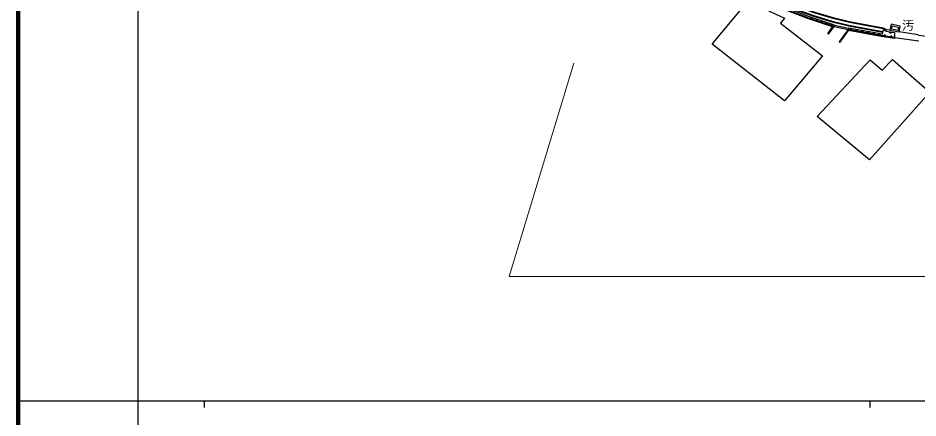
# Model space of a CAD drawing. Units: millimetres, scale not verified. Extents: x 40000 to 680000, y 20000 to 380000.
# Drawn here: x 40000 to 175242, y 202409 to 262470 of the extents above; entities that cross this region are included whole.
import ezdxf
from ezdxf.enums import TextEntityAlignment as Align

# ---------------------------------------------------------------- set-up
doc = ezdxf.new("R2010")
doc.units = ezdxf.units.MM
doc.header["$LTSCALE"] = 1000
doc.linetypes.add('DASHED', pattern=[7.5, 6, -1.5])
for name, color, linetype, lineweight in [('M-BGD', 7, 'Continuous', 25), ('M-BGD-EXST', 7, 'Continuous', 25), ('M-STR-HTXT', 7, 'Continuous', 13), ('M-TTL', 2, 'Continuous', 140), ('M-TTL-BAND', 7, 'Continuous', 25)]:
    doc.layers.add(name, color=color, linetype=linetype, lineweight=lineweight)
doc.styles.add('ＭＳ ゴシック', font='')
doc.styles.get('ＭＳ ゴシック').set_extended_font_data('MS Gothic')

msp = doc.modelspace()

# ---------------------------------------------------------------- linework, layer by layer
at = {"layer": 'M-BGD'}
for p, q in [((144328, 258530), (149278, 264518)), ((152393, 263773), (155161, 262442)), ((155161, 262442), (154575, 261671)), ((158807, 262323), (158860, 262463)), ((154575, 261671), (160883, 256800)), ((159761, 262008), (159808, 262151)), ((160709, 261696), (160756, 261839)), ((161656, 261384), (161703, 261526)), ((162407, 261137), (162651, 261214)), ((162714, 261404), (162651, 261214)), ((162651, 261214), (164757, 260748)), ((162714, 261404), (164792, 260945)), ((171203, 261527), (171028, 260654)), ((172566, 261253), (171203, 261527)), ((172391, 260381), (172566, 261253)), ((161672, 260141), (161793, 260052)), ((162101, 260722), (162222, 260633)), ((164757, 260748), (163378, 258881)), ((163498, 258792), (164822, 260584)), ((164188, 259725), (164067, 259814)), ((164792, 260945), (164757, 260748)), ((164822, 260584), (164757, 260748)), ((169867, 260027), (164792, 260945)), ((165729, 260420), (165756, 260567)), ((166728, 260239), (166754, 260386)), ((167727, 260058), (167753, 260206)), ((168726, 259878), (168752, 260025)), ((169729, 259696), (169751, 259845)), ((170035, 260931), (169867, 260027)), ((170716, 259552), (170737, 259700)), ((171028, 260654), (172391, 260381)), ((171706, 260274), (171724, 259555)), ((155161, 250012), (144328, 258530)), ((163498, 258792), (163378, 258881)), ((171724, 259555), (171702, 259407)), ((171724, 259555), (175389, 259038)), ((160883, 256800), (155161, 250012)), ((160085, 247670), (168043, 256214)), ((168043, 256214), (169853, 254644)), ((169853, 254644), (171397, 256241)), ((171397, 256241), (177013, 251343)), ((177013, 251343), (167937, 241176)), ((167937, 241176), (160085, 247670))]:
    msp.add_line(p, q, dxfattribs=at)
for points in [[(169917, 260292), (167492, 260741), (164824, 261255), (162522, 261807), (159611, 262677), (156279, 263856), (153481, 264959), (150712, 266164), (148982, 266975), (147691, 267582), (146208, 268310), (142599, 270238), (139106, 272195), (136534, 273706), (135325, 274475), (132263, 276479), (128977, 278751)], [(170035, 260931), (167613, 261380), (164961, 261891), (162691, 262435), (159813, 263295), (156507, 264464), (153730, 265559), (150980, 266756), (149258, 267563)], [(161672, 260141), (162407, 261137), (158810, 262322), (155125, 263724), (152465, 264749)], [(161793, 260052), (162651, 261214), (158860, 262463), (155178, 263864), (152519, 264889)], [(162714, 261404), (158927, 262651), (155250, 264051), (152591, 265075)], [(171724, 259555), (169751, 259845), (164757, 260748)], [(171702, 259407), (169727, 259696), (164822, 260584)], [(170002, 260767), (170167, 260739), (170476, 260503), (171706, 260274)], [(171028, 260654), (170541, 260686), (170035, 260931)], [(180674, 259172), (175305, 259865), (175291, 259922), (172390, 260381)]]:
    msp.add_lwpolyline(points, dxfattribs=at)
at = {"layer": 'M-BGD', "linetype": 'DASHED'}
for points in [[(169935, 260391), (167511, 260839), (164845, 261353), (162548, 261903), (159642, 262772), (156314, 263949), (153520, 265051), (150754, 266255), (149025, 267065), (147735, 267672), (146253, 268399), (142647, 270326), (139155, 272282), (136586, 273792), (135379, 274559), (132319, 276562), (129033, 278833)], [(170017, 260833), (167594, 261281), (164940, 261793), (162665, 262338), (159782, 263200), (156472, 264371), (153692, 265467), (150939, 266665), (149216, 267472), (147930, 268078), (146459, 268800), (142863, 270721), (139379, 272672), (136821, 274176), (135623, 274937), (132570, 276935), (129289, 279203)]]:
    msp.add_lwpolyline(points, dxfattribs=at)
at = {"layer": 'M-BGD'}
msp.add_lwpolyline([(172234, 260616), (171264, 260811), (171360, 261295), (172331, 261097)], close=True, dxfattribs=at)
for centre, radius, start, end in [((159227, 262302), 138, 357.90697, 145.63155), ((159318, 262563), 138, 177.84474, 325.69386), ((159985, 262052), 138, 357.90906, 145.63153), ((160075, 262314), 138, 177.84666, 325.69194), ((160744, 261802), 138, 357.90624, 145.63228), ((160832, 262064), 138, 177.84309, 325.69494), ((161502, 261552), 138, 357.90906, 145.63153), ((161590, 261815), 138, 177.84474, 325.69386), ((162260, 261303), 138, 357.90624, 145.63228), ((162347, 261565), 138, 177.84574, 325.69228), ((165164, 260624), 149, 9.05443, 150.44258), ((165224, 260920), 153, 189.92097, 329.57706), ((165996, 260473), 149, 9.05397, 150.44505), ((166070, 260767), 153, 189.9183, 329.57972), ((166829, 260323), 149, 9.05352, 150.44322), ((166916, 260614), 153, 189.9183, 329.57972), ((167661, 260172), 149, 9.05306, 150.4457), ((167762, 260461), 153, 189.9183, 329.57972), ((168494, 260022), 149, 9.05306, 150.4457), ((168608, 260308), 153, 189.9183, 329.57972), ((169326, 259871), 149, 9.05352, 150.44322), ((169454, 260155), 153, 189.9183, 329.57972), ((170242, 259755), 167, 357.50727, 165.81923), ((171104, 260457), 220, 187.96154, 330.86937), ((171228, 259611), 167, 357.50538, 165.82113)]:
    msp.add_arc(centre, radius, start, end, dxfattribs=at)
at = {"layer": 'M-STR-HTXT'}
for p, q in [((123532, 255687), (113796, 223636)), ((113796, 223636), (352774, 223636))]:
    msp.add_line(p, q, dxfattribs=at)
at = {"layer": 'M-TTL'}
msp.add_line((40000, 380000), (40000, 20000), dxfattribs=at)
at = {"layer": 'M-TTL-BAND'}
for p, q in [((58000, 370000), (58000, 20000)), ((40000, 205000), (579000, 205000)), ((68000, 205000), (68000, 204000)), ((168000, 205000), (168000, 204000))]:
    msp.add_line(p, q, dxfattribs=at)

# ---------------------------------------------------------------- texts
at = {"layer": 'M-BGD-EXST', "style": 'ＭＳ ゴシック'}
msp.add_text('汚', height=1320, dxfattribs=at).set_placement((173748, 261354), align=Align.MIDDLE_CENTER)

doc.saveas('drawing.dxf')
